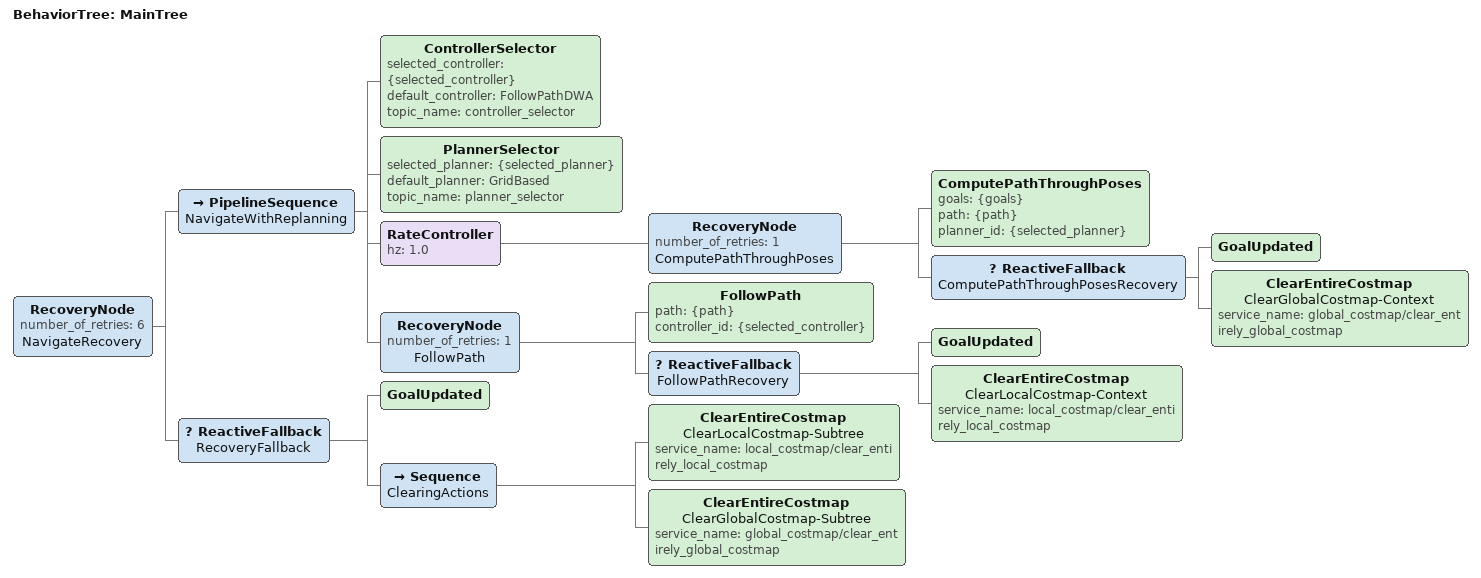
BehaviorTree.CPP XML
<!--
  navigate_through_poses.xml
  Multi-waypoint BT; recovery chỉ clear costmap (spin/backup do RecoveryManager lo).
-->
<root BTCPP_format="4" main_tree_to_execute="MainTree">
  <BehaviorTree ID="MainTree">
    <RecoveryNode number_of_retries="6" name="NavigateRecovery">
      <PipelineSequence name="NavigateWithReplanning">
        <ControllerSelector selected_controller="{selected_controller}"
          default_controller="FollowPathDWA"
          topic_name="controller_selector"/>
        <PlannerSelector selected_planner="{selected_planner}"
          default_planner="GridBased"
          topic_name="planner_selector"/>
        <RateController hz="1.0">
          <RecoveryNode number_of_retries="1" name="ComputePathThroughPoses">
            <ComputePathThroughPoses goals="{goals}"
              path="{path}"
              planner_id="{selected_planner}"/>
            <ReactiveFallback name="ComputePathThroughPosesRecovery">
              <GoalUpdated/>
              <ClearEntireCostmap name="ClearGlobalCostmap-Context"
                service_name="global_costmap/clear_entirely_global_costmap"/>
            </ReactiveFallback>
          </RecoveryNode>
        </RateController>
        <RecoveryNode number_of_retries="1" name="FollowPath">
          <FollowPath path="{path}"
            controller_id="{selected_controller}"/>
          <ReactiveFallback name="FollowPathRecovery">
            <GoalUpdated/>
            <ClearEntireCostmap name="ClearLocalCostmap-Context"
              service_name="local_costmap/clear_entirely_local_costmap"/>
          </ReactiveFallback>
        </RecoveryNode>
      </PipelineSequence>
      <ReactiveFallback name="RecoveryFallback">
        <GoalUpdated/>
        <Sequence name="ClearingActions">
          <ClearEntireCostmap name="ClearLocalCostmap-Subtree"
            service_name="local_costmap/clear_entirely_local_costmap"/>
          <ClearEntireCostmap name="ClearGlobalCostmap-Subtree"
            service_name="global_costmap/clear_entirely_global_costmap"/>
        </Sequence>
      </ReactiveFallback>
    </RecoveryNode>
  </BehaviorTree>
</root>
